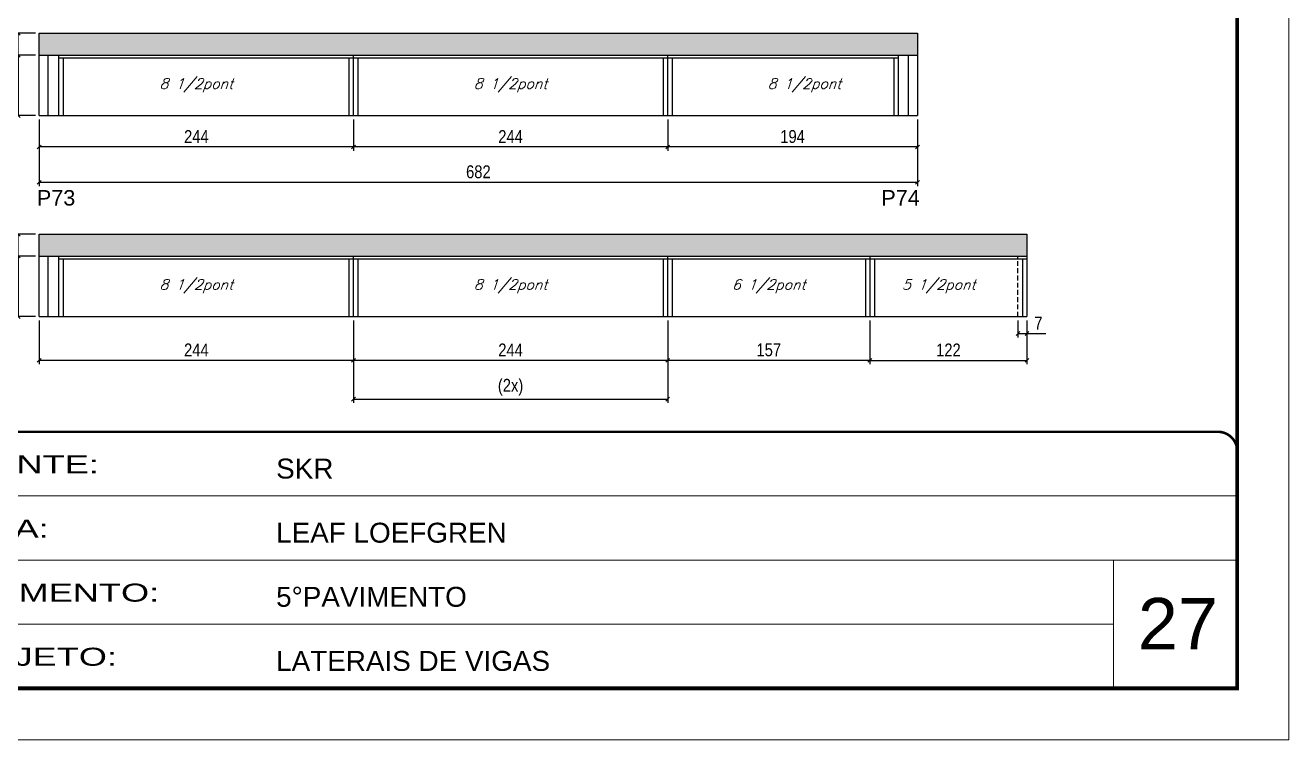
# Model space of a CAD drawing. Extents: x 3309 to 10384, y -2522 to 14608.
# Drawn here: x 6997 to 7978, y 6666 to 7221 of the extents above; entities that cross this region are included whole.
import ezdxf

# ---------------------------------------------------------------- set-up
doc = ezdxf.new("R2010")
doc.units = 0
for name, pattern in [('CONTINUO', [0]), ('DASHED', [0.75, 0.5, -0.25]), ('HIDDEN', [0.375, 0.25, -0.125])]:
    doc.linetypes.add(name, pattern=pattern)
for name, color, linetype in [('5', 5, 'Continuous'), ('COTA', 241, 'Continuous'), ('Painéis', 200, 'Continuous'), ('SARR_2.2x7', 40, 'Continuous'), ('SARR_3.5x7', 81, 'Continuous'), ('texto', 7, 'Continuous')]:
    doc.layers.add(name, color=color, linetype=linetype)
for name, color, linetype, lineweight in [('CARIMBO', 255, 'Continuous', 9), ('Folhas', 255, 'Continuous', 9), ('SARRAFO DE PRESSAO', 251, 'DASHED', 9)]:
    doc.layers.add(name, color=color, linetype=linetype, lineweight=lineweight)
doc.styles.add('ARIAL', font='arial.ttf')
doc.styles.add('COTA TECNICA', font='techl___.ttf', dxfattribs={"height": 10})
doc.styles.add('Romans', font='romans.shx')
doc.styles.get("Standard").update_dxf_attribs({"font": 'arial.ttf'})
doc.styles.add('Tecnologia', font='')
doc.styles.get('Tecnologia').set_extended_font_data('Forgotten Futurist')
doc.dimstyles.new('PAINEL', dxfattribs={"dimtxt": 10, "dimasz": 3, "dimexe": 3, "dimexo": 3, "dimgap": 3, "dimtad": 1, "dimdec": 1, "dimzin": 12, "dimdsep": 46, "dimtxsty": 'COTA TECNICA', "dimblk1": 'OBLIQUE', "dimblk2": 'OBLIQUE', "dimsah": 1, "dimcen": 0.9, "dimclrd": 4, "dimclre": 4, "dimclrt": 240, "dimadec": 1, "dimazin": 3, "dimtfac": 1, "dimtdec": 1, "dimtmove": 0, "dimatfit": 3, "dimfxl": 1, "dimtolj": 1, "dimtzin": 12, "dimarcsym": 0})

# ---------------------------------------------------------------- blocks, each defined once
blk = doc.blocks.new('9999999999')
at = {"color": 30, "linetype": 'CONTINUO'}
for p, q in [((98564.56, 34379.64), (99583.98, 34379.64)), ((98564.56, 34329.83), (99487.98, 34329.83)), ((99583.98, 34329.83), (99487.98, 34329.83)), ((99487.98, 34329.83), (99487.98, 34230.21)), ((98564.56, 34280.02), (99487.98, 34280.02))]:
    blk.add_line(p, q, dxfattribs=at)
at = {"color": 30, "linetype": 'CONTINUO', "const_width": 2}
blk.add_lwpolyline([(99583.98, 34230.21), (99583.98, 34414.45, 0.414214), (99568.98, 34429.45), (98228.98, 34429.45, 0.414214), (98213.98, 34414.45), (98213.98, 34245.21, 0.414214), (98228.98, 34230.21), (99583.98, 34230.21)], format="xyb", dxfattribs=at)
at = {"layer": 'Folhas'}
blk.add_lwpolyline([(98138.98, 34190.21), (99623.98, 34190.21), (99623.98, 35240.21), (98138.98, 35240.21)], close=True, dxfattribs=at)
at = {"layer": 'Folhas', "color": 30, "const_width": 3}
blk.add_lwpolyline([(98213.98, 34230.21), (99583.98, 34230.21), (99583.98, 35200.21), (98213.98, 35200.21)], close=True, dxfattribs=at)
at = {"color": 7, "linetype": 'Continuous', "ltscale": 5, "style": 'ARIAL'}
for s, height, p in [('SKR', 15.483, (98837.68, 34393.13)), ('LEAF LOEFGREN', 15.4829, (98837.68, 34343.32)), ('5°PAVIMENTO', 15.4829, (98837.68, 34293.51)), ('LATERAIS DE VIGAS', 15.4829, (98837.68, 34243.7))]:
    blk.add_text(s, height=height, dxfattribs=at).set_placement(p)
at = {"layer": 'Folhas', "color": 7, "style": 'Tecnologia', "width": 1.5}
for s, p in [('CLIENTE:', (98573.65, 34397.17)), ('OBRA:', (98573.65, 34347.31)), ('PAVIMENTO:', (98573.65, 34297.5)), ('PROJETO:', (98573.65, 34247.69))]:
    blk.add_text(s, height=14, dxfattribs=at).set_placement(p)
blk = doc.blocks.new('_Oblique')
at = {"color": 0, "linetype": 'ByBlock', "lineweight": -2}
blk.add_line((-0.5, -0.5), (0.5, 0.5), dxfattribs=at)
blk = doc.blocks.new('*D768')
at = {"layer": 'COTA', "color": 4, "lineweight": -2, "transparency": 16777216}
for p, q in [((7495.6, 7148.3), (7495.6, 7123.91)), ((7689.6, 7148.3), (7689.6, 7123.91)), ((7689.6, 7126.91), (7495.6, 7126.91))]:
    blk.add_line(p, q, dxfattribs=at)
at = {"layer": 'Defpoints', "color": 0, "transparency": 16777216}
for p in [(7495.6, 7151.3), (7689.6, 7151.3), (7495.6, 7126.91)]:
    blk.add_point(p, dxfattribs=at)
at = {"layer": 'COTA', "color": 4, "lineweight": -2, "transparency": 16777216, "xscale": 3, "yscale": 3, "zscale": 3, "rotation": 180}
blk.add_blockref('_Oblique', (7495.6, 7126.91), dxfattribs=at)
at = {"layer": 'COTA', "color": 4, "lineweight": -2, "transparency": 16777216, "xscale": 3, "yscale": 3, "zscale": 3}
blk.add_blockref('_Oblique', (7689.6, 7126.91), dxfattribs=at)
at = {"layer": 'COTA', "color": 240, "transparency": 16777216, "insert": (7592.6, 7135.01), "char_height": 10, "attachment_point": 5, "style": 'COTA TECNICA'}
blk.add_mtext('\\A1;194', dxfattribs=at)
blk = doc.blocks.new('*D769')
at = {"layer": 'COTA', "color": 4, "lineweight": -2, "transparency": 16777216}
for p, q in [((7007.6, 7148.3), (7007.6, 7123.91)), ((7251.6, 7148.3), (7251.6, 7123.91)), ((7251.6, 7126.91), (7007.6, 7126.91))]:
    blk.add_line(p, q, dxfattribs=at)
at = {"layer": 'Defpoints', "color": 0, "transparency": 16777216}
for p in [(7007.6, 7151.3), (7251.6, 7151.3), (7007.6, 7126.91)]:
    blk.add_point(p, dxfattribs=at)
at = {"layer": 'COTA', "color": 4, "lineweight": -2, "transparency": 16777216, "xscale": 3, "yscale": 3, "zscale": 3, "rotation": 180}
blk.add_blockref('_Oblique', (7007.6, 7126.91), dxfattribs=at)
at = {"layer": 'COTA', "color": 4, "lineweight": -2, "transparency": 16777216, "xscale": 3, "yscale": 3, "zscale": 3}
blk.add_blockref('_Oblique', (7251.6, 7126.91), dxfattribs=at)
at = {"layer": 'COTA', "color": 240, "transparency": 16777216, "insert": (7129.6, 7134.98), "char_height": 10, "attachment_point": 5, "style": 'COTA TECNICA'}
blk.add_mtext('\\A1;244', dxfattribs=at)
blk = doc.blocks.new('*D770')
at = {"layer": 'COTA', "color": 4, "lineweight": -2, "transparency": 16777216}
for p, q in [((7251.6, 7148.3), (7251.6, 7123.91)), ((7495.6, 7148.3), (7495.6, 7123.91)), ((7495.6, 7126.91), (7251.6, 7126.91))]:
    blk.add_line(p, q, dxfattribs=at)
at = {"layer": 'Defpoints', "color": 0, "transparency": 16777216}
for p in [(7251.6, 7151.3), (7495.6, 7151.3), (7251.6, 7126.91)]:
    blk.add_point(p, dxfattribs=at)
at = {"layer": 'COTA', "color": 4, "lineweight": -2, "transparency": 16777216, "xscale": 3, "yscale": 3, "zscale": 3, "rotation": 180}
blk.add_blockref('_Oblique', (7251.6, 7126.91), dxfattribs=at)
at = {"layer": 'COTA', "color": 4, "lineweight": -2, "transparency": 16777216, "xscale": 3, "yscale": 3, "zscale": 3}
blk.add_blockref('_Oblique', (7495.6, 7126.91), dxfattribs=at)
at = {"layer": 'COTA', "color": 240, "transparency": 16777216, "insert": (7373.6, 7134.98), "char_height": 10, "attachment_point": 5, "style": 'COTA TECNICA'}
blk.add_mtext('\\A1;244', dxfattribs=at)
blk = doc.blocks.new('*D771')
at = {"layer": 'COTA', "color": 4, "lineweight": -2, "transparency": 16777216}
for p, q in [((7004.6, 7198.3), (6988.28, 7198.3)), ((6991.28, 7198.3), (6991.28, 7151.3)), ((7004.6, 7151.3), (6988.28, 7151.3))]:
    blk.add_line(p, q, dxfattribs=at)
at = {"layer": 'Defpoints', "color": 0, "transparency": 16777216}
for p in [(7007.6, 7198.3), (6991.28, 7151.3), (7007.6, 7151.3)]:
    blk.add_point(p, dxfattribs=at)
at = {"layer": 'COTA', "color": 4, "lineweight": -2, "transparency": 16777216, "xscale": 3, "yscale": 3, "zscale": 3}
for p, rotation in [((6991.28, 7198.3), 90), ((6991.28, 7151.3), 270)]:
    blk.add_blockref('_Oblique', p, dxfattribs=dict(at, rotation=rotation))
at = {"layer": 'COTA', "color": 240, "transparency": 16777216, "insert": (6983.21, 7174.8), "char_height": 10, "attachment_point": 5, "rotation": 90, "style": 'COTA TECNICA'}
blk.add_mtext('\\A1;47', dxfattribs=at)
blk = doc.blocks.new('*D772')
at = {"layer": 'COTA', "color": 4, "lineweight": -2, "transparency": 16777216}
for p, q in [((7004.6, 7215.3), (6988.28, 7215.3)), ((6991.28, 7198.3), (6991.28, 7215.3)), ((7004.6, 7198.3), (6988.28, 7198.3))]:
    blk.add_line(p, q, dxfattribs=at)
at = {"layer": 'Defpoints', "color": 0, "transparency": 16777216}
for p in [(6991.28, 7215.3), (7007.6, 7215.3), (7007.6, 7198.3)]:
    blk.add_point(p, dxfattribs=at)
at = {"layer": 'COTA', "color": 4, "lineweight": -2, "transparency": 16777216, "xscale": 3, "yscale": 3, "zscale": 3}
for p, rotation in [((6991.28, 7215.3), 90), ((6991.28, 7198.3), 270)]:
    blk.add_blockref('_Oblique', p, dxfattribs=dict(at, rotation=rotation))
at = {"layer": 'COTA', "color": 240, "transparency": 16777216, "insert": (6983.21, 7206.8), "char_height": 10, "attachment_point": 5, "rotation": 90, "style": 'COTA TECNICA'}
blk.add_mtext('\\A1;17', dxfattribs=at)
blk = doc.blocks.new('*D773')
at = {"layer": 'COTA', "color": 4, "lineweight": -2, "transparency": 16777216}
for p, q in [((7007.6, 7148.3), (7007.6, 7096.44)), ((7689.6, 7148.3), (7689.6, 7096.44)), ((7689.6, 7099.44), (7007.6, 7099.44))]:
    blk.add_line(p, q, dxfattribs=at)
at = {"layer": 'Defpoints', "color": 0, "transparency": 16777216}
for p in [(7007.6, 7151.3), (7689.6, 7151.3), (7007.6, 7099.44)]:
    blk.add_point(p, dxfattribs=at)
at = {"layer": 'COTA', "color": 4, "lineweight": -2, "transparency": 16777216, "xscale": 3, "yscale": 3, "zscale": 3, "rotation": 180}
blk.add_blockref('_Oblique', (7007.6, 7099.44), dxfattribs=at)
at = {"layer": 'COTA', "color": 4, "lineweight": -2, "transparency": 16777216, "xscale": 3, "yscale": 3, "zscale": 3}
blk.add_blockref('_Oblique', (7689.6, 7099.44), dxfattribs=at)
at = {"layer": 'COTA', "color": 240, "transparency": 16777216, "insert": (7348.6, 7107.57), "char_height": 10, "attachment_point": 5, "style": 'COTA TECNICA'}
blk.add_mtext('\\A1;682', dxfattribs=at)
blk = doc.blocks.new('*D774')
at = {"layer": 'COTA', "color": 4, "lineweight": -2, "transparency": 16777216}
for p, q in [((7495.6, 6992.18), (7495.6, 6958.14)), ((7652.6, 6992.18), (7652.6, 6958.14)), ((7652.6, 6961.14), (7495.6, 6961.14))]:
    blk.add_line(p, q, dxfattribs=at)
at = {"layer": 'Defpoints', "color": 0, "transparency": 16777216}
for p in [(7495.6, 6995.18), (7652.6, 6995.18), (7495.6, 6961.14)]:
    blk.add_point(p, dxfattribs=at)
at = {"layer": 'COTA', "color": 4, "lineweight": -2, "transparency": 16777216, "xscale": 3, "yscale": 3, "zscale": 3, "rotation": 180}
blk.add_blockref('_Oblique', (7495.6, 6961.14), dxfattribs=at)
at = {"layer": 'COTA', "color": 4, "lineweight": -2, "transparency": 16777216, "xscale": 3, "yscale": 3, "zscale": 3}
blk.add_blockref('_Oblique', (7652.6, 6961.14), dxfattribs=at)
at = {"layer": 'COTA', "color": 240, "transparency": 16777216, "insert": (7574.1, 6969.25), "char_height": 10, "attachment_point": 5, "style": 'COTA TECNICA'}
blk.add_mtext('\\A1;157', dxfattribs=at)
blk = doc.blocks.new('*D779')
at = {"layer": 'COTA', "color": 4, "lineweight": -2, "transparency": 16777216}
for p, q in [((7007.6, 6992.18), (7007.6, 6958.14)), ((7251.6, 6992.18), (7251.6, 6958.14)), ((7251.6, 6961.14), (7007.6, 6961.14))]:
    blk.add_line(p, q, dxfattribs=at)
at = {"layer": 'Defpoints', "color": 0, "transparency": 16777216}
for p in [(7007.6, 6995.18), (7251.6, 6995.18), (7007.6, 6961.14)]:
    blk.add_point(p, dxfattribs=at)
at = {"layer": 'COTA', "color": 4, "lineweight": -2, "transparency": 16777216, "xscale": 3, "yscale": 3, "zscale": 3, "rotation": 180}
blk.add_blockref('_Oblique', (7007.6, 6961.14), dxfattribs=at)
at = {"layer": 'COTA', "color": 4, "lineweight": -2, "transparency": 16777216, "xscale": 3, "yscale": 3, "zscale": 3}
blk.add_blockref('_Oblique', (7251.6, 6961.14), dxfattribs=at)
at = {"layer": 'COTA', "color": 240, "transparency": 16777216, "insert": (7129.6, 6969.21), "char_height": 10, "attachment_point": 5, "style": 'COTA TECNICA'}
blk.add_mtext('\\A1;244', dxfattribs=at)
blk = doc.blocks.new('*D780')
at = {"layer": 'COTA', "color": 4, "lineweight": -2, "transparency": 16777216}
for p, q in [((7251.6, 6992.18), (7251.6, 6958.14)), ((7495.6, 6992.18), (7495.6, 6958.14)), ((7495.6, 6961.14), (7251.6, 6961.14))]:
    blk.add_line(p, q, dxfattribs=at)
at = {"layer": 'Defpoints', "color": 0, "transparency": 16777216}
for p in [(7251.6, 6995.18), (7495.6, 6995.18), (7251.6, 6961.14)]:
    blk.add_point(p, dxfattribs=at)
at = {"layer": 'COTA', "color": 4, "lineweight": -2, "transparency": 16777216, "xscale": 3, "yscale": 3, "zscale": 3, "rotation": 180}
blk.add_blockref('_Oblique', (7251.6, 6961.14), dxfattribs=at)
at = {"layer": 'COTA', "color": 4, "lineweight": -2, "transparency": 16777216, "xscale": 3, "yscale": 3, "zscale": 3}
blk.add_blockref('_Oblique', (7495.6, 6961.14), dxfattribs=at)
at = {"layer": 'COTA', "color": 240, "transparency": 16777216, "insert": (7373.6, 6969.21), "char_height": 10, "attachment_point": 5, "style": 'COTA TECNICA'}
blk.add_mtext('\\A1;244', dxfattribs=at)
blk = doc.blocks.new('*D775')
at = {"layer": 'COTA', "color": 4, "lineweight": -2, "transparency": 16777216}
for p, q in [((7251.6, 6992.18), (7251.6, 6928.03)), ((7495.6, 6992.18), (7495.6, 6928.03)), ((7251.6, 6931.03), (7495.6, 6931.03))]:
    blk.add_line(p, q, dxfattribs=at)
at = {"layer": 'Defpoints', "color": 0, "transparency": 16777216}
for p in [(7251.6, 6995.18), (7495.6, 6995.18), (7495.6, 6931.03)]:
    blk.add_point(p, dxfattribs=at)
at = {"layer": 'COTA', "color": 4, "lineweight": -2, "transparency": 16777216, "xscale": 3, "yscale": 3, "zscale": 3, "rotation": 180}
blk.add_blockref('_Oblique', (7251.6, 6931.03), dxfattribs=at)
at = {"layer": 'COTA', "color": 4, "lineweight": -2, "transparency": 16777216, "xscale": 3, "yscale": 3, "zscale": 3}
blk.add_blockref('_Oblique', (7495.6, 6931.03), dxfattribs=at)
at = {"layer": 'COTA', "color": 240, "transparency": 16777216, "insert": (7373.6, 6940.25), "char_height": 10, "attachment_point": 5, "style": 'COTA TECNICA'}
blk.add_mtext('\\A1;(2x)', dxfattribs=at)
blk = doc.blocks.new('*D776')
at = {"layer": 'COTA', "color": 4, "lineweight": -2, "transparency": 16777216}
for p, q in [((7004.6, 7042.18), (6988.28, 7042.18)), ((6991.28, 7042.18), (6991.28, 6995.18)), ((7004.6, 6995.18), (6988.28, 6995.18))]:
    blk.add_line(p, q, dxfattribs=at)
at = {"layer": 'Defpoints', "color": 0, "transparency": 16777216}
for p in [(7007.6, 7042.18), (6991.28, 6995.18), (7007.6, 6995.18)]:
    blk.add_point(p, dxfattribs=at)
at = {"layer": 'COTA', "color": 4, "lineweight": -2, "transparency": 16777216, "xscale": 3, "yscale": 3, "zscale": 3}
for p, rotation in [((6991.28, 7042.18), 90), ((6991.28, 6995.18), 270)]:
    blk.add_blockref('_Oblique', p, dxfattribs=dict(at, rotation=rotation))
at = {"layer": 'COTA', "color": 240, "transparency": 16777216, "insert": (6983.21, 7018.68), "char_height": 10, "attachment_point": 5, "rotation": 90, "style": 'COTA TECNICA'}
blk.add_mtext('\\A1;47', dxfattribs=at)
blk = doc.blocks.new('*D777')
at = {"layer": 'COTA', "color": 4, "lineweight": -2, "transparency": 16777216}
for p, q in [((7004.6, 7059.18), (6988.28, 7059.18)), ((6991.28, 7042.18), (6991.28, 7059.18)), ((7004.6, 7042.18), (6988.28, 7042.18))]:
    blk.add_line(p, q, dxfattribs=at)
at = {"layer": 'Defpoints', "color": 0, "transparency": 16777216}
for p in [(6991.28, 7059.18), (7007.6, 7059.18), (7007.6, 7042.18)]:
    blk.add_point(p, dxfattribs=at)
at = {"layer": 'COTA', "color": 4, "lineweight": -2, "transparency": 16777216, "xscale": 3, "yscale": 3, "zscale": 3}
for p, rotation in [((6991.28, 7059.18), 90), ((6991.28, 7042.18), 270)]:
    blk.add_blockref('_Oblique', p, dxfattribs=dict(at, rotation=rotation))
at = {"layer": 'COTA', "color": 240, "transparency": 16777216, "insert": (6983.21, 7050.68), "char_height": 10, "attachment_point": 5, "rotation": 90, "style": 'COTA TECNICA'}
blk.add_mtext('\\A1;17', dxfattribs=at)
blk = doc.blocks.new('*D778')
at = {"layer": 'COTA', "color": 4, "lineweight": -2, "transparency": 16777216}
for p, q in [((7652.6, 6992.18), (7652.6, 6958.14)), ((7774.6, 6992.18), (7774.6, 6958.14)), ((7652.6, 6961.14), (7774.6, 6961.14))]:
    blk.add_line(p, q, dxfattribs=at)
at = {"layer": 'Defpoints', "color": 0, "transparency": 16777216}
for p in [(7652.6, 6995.18), (7774.6, 6995.18), (7774.6, 6961.14)]:
    blk.add_point(p, dxfattribs=at)
at = {"layer": 'COTA', "color": 4, "lineweight": -2, "transparency": 16777216, "xscale": 3, "yscale": 3, "zscale": 3, "rotation": 180}
blk.add_blockref('_Oblique', (7652.6, 6961.14), dxfattribs=at)
at = {"layer": 'COTA', "color": 4, "lineweight": -2, "transparency": 16777216, "xscale": 3, "yscale": 3, "zscale": 3}
blk.add_blockref('_Oblique', (7774.6, 6961.14), dxfattribs=at)
at = {"layer": 'COTA', "color": 240, "transparency": 16777216, "insert": (7713.6, 6969.19), "char_height": 10, "attachment_point": 5, "style": 'COTA TECNICA'}
blk.add_mtext('\\A1;122', dxfattribs=at)
blk = doc.blocks.new('*D781')
at = {"layer": 'COTA', "color": 4, "lineweight": -2, "transparency": 16777216}
for p, q in [((7767.6, 6992.18), (7767.6, 6978.97)), ((7774.6, 6992.18), (7774.6, 6978.97)), ((7767.6, 6981.97), (7774.6, 6981.97)), ((7774.6, 6981.97), (7789.34, 6981.97))]:
    blk.add_line(p, q, dxfattribs=at)
at = {"layer": 'Defpoints', "color": 0, "transparency": 16777216}
for p in [(7767.6, 6995.18), (7774.6, 6995.18), (7774.6, 6981.97)]:
    blk.add_point(p, dxfattribs=at)
at = {"layer": 'COTA', "color": 4, "lineweight": -2, "transparency": 16777216, "xscale": 3, "yscale": 3, "zscale": 3, "rotation": 180}
blk.add_blockref('_Oblique', (7767.6, 6981.97), dxfattribs=at)
at = {"layer": 'COTA', "color": 4, "lineweight": -2, "transparency": 16777216, "xscale": 3, "yscale": 3, "zscale": 3}
blk.add_blockref('_Oblique', (7774.6, 6981.97), dxfattribs=at)
at = {"layer": 'COTA', "color": 240, "transparency": 16777216, "insert": (7783.47, 6990.05), "char_height": 10, "attachment_point": 5, "style": 'COTA TECNICA'}
blk.add_mtext('\\A1;7', dxfattribs=at)

msp = doc.modelspace()

# ---------------------------------------------------------------- hatches: boundary and pattern name
at = {"layer": 'COTA'}
h = msp.add_hatch(dxfattribs=at)
h.set_pattern_fill('AR-CONC', color=256, scale=0.03)
h.set_pattern_definition([(50, (1650.326, 126.183), (5.46554, -0.4781726), [0.5715, -6.2865]), (355, (1650.326, 126.183), (-1.0573026, 5.7317054), [0.4572, -5.0292175]), (100.451445, (1650.7814, 126.143), (4.4082374, 5.2535326), [0.4857003, -5.3427073]), (46.1842, (1650.326, 127.707), (8.132371, -1.26127), [0.85725, -9.42975]), (96.63556, (1651.004, 127.602), (7.122124, 7.422784), [0.728551, -8.014068]), (351.18415, (1650.326, 127.707), (7.122124, 7.422784), [0.685799, -7.543792]), (21, (1651.088, 127.326), (4.5484317, -3.067956), [0.5715, -6.2865]), (326, (1651.088, 127.326), (1.854061, 5.525639), [0.4572, -5.0292]), (71.451445, (1651.467, 127.0704), (6.4024926, 2.457683), [0.4857003, -5.342698]), (37.5, (1650.326, 126.183), (0.0926581, 2.53665117), [0, -4.96824, 0, -5.1054, 0, -5.04825]), (7.5, (1650.326, 126.183), (2.0045899, 3.00541724), [0, -2.91084, 0, -4.85394, 0, -1.92405]), (327.5, (1648.6267, 126.183), (4.06771786, -0.1718623), [0, -1.905, 0, -5.9436, 0, -7.8867]), (317.5, (1647.8647, 126.183), (4.4438754, 0.7627947), [0, -2.4765, 0, -3.94716, 0, -5.6007])])
h.paths.add_polyline_path([(7007.6, 7215.3), (7007.6, 7198.3), (7689.6, 7198.3), (7689.6, 7215.3)])
h = msp.add_hatch(dxfattribs=at)
h.set_pattern_fill('AR-CONC', color=256, scale=0.03)
h.set_pattern_definition([(50, (1650.326, -29.9386), (5.46554, -0.4781726), [0.5715, -6.2865]), (355, (1650.326, -29.9386), (-1.0573026, 5.7317054), [0.4572, -5.0292175]), (100.451445, (1650.7814, -29.9784), (4.4082374, 5.2535326), [0.4857003, -5.3427073]), (46.1842, (1650.326, -28.4146), (8.132371, -1.26127), [0.85725, -9.42975]), (96.63556, (1651.004, -28.52), (7.122124, 7.422784), [0.728551, -8.014068]), (351.18415, (1650.326, -28.415), (7.122124, 7.422784), [0.685799, -7.543792]), (21, (1651.088, -28.7956), (4.5484317, -3.067956), [0.5715, -6.2865]), (326, (1651.088, -28.7956), (1.854061, 5.525639), [0.4572, -5.0292]), (71.451445, (1651.467, -29.051), (6.4024926, 2.457683), [0.4857003, -5.342698]), (37.5, (1650.326, -29.9386), (0.0926581, 2.53665117), [0, -4.96824, 0, -5.1054, 0, -5.04825]), (7.5, (1650.326, -29.9386), (2.0045899, 3.00541724), [0, -2.91084, 0, -4.85394, 0, -1.92405]), (327.5, (1648.6267, -29.9386), (4.06771786, -0.1718623), [0, -1.905, 0, -5.9436, 0, -7.8867]), (317.5, (1647.8647, -29.9386), (4.4438754, 0.7627947), [0, -2.4765, 0, -3.94716, 0, -5.6007])])
h.paths.add_polyline_path([(7007.6, 7059.18), (7007.6, 7042.18), (7774.6, 7042.18), (7774.6, 7059.18)])

# ---------------------------------------------------------------- linework, layer by layer
for p, q in [((7007.6, 7198.3), (7007.6, 7215.3)), ((7007.6, 7215.3), (7689.6, 7215.3)), ((7689.6, 7215.3), (7689.6, 7198.3)), ((7007.6, 7042.18), (7007.6, 7059.18)), ((7007.6, 7059.18), (7774.6, 7059.18)), ((7774.6, 7059.18), (7774.6, 7042.18))]:
    msp.add_line(p, q, dxfattribs=at)
at = {"layer": 'Painéis', "linetype": 'ByBlock'}
for p, q in [((7007.6, 7151.3), (7007.6, 7198.3)), ((7007.6, 7198.3), (7689.6, 7198.3)), ((7251.6, 7151.3), (7251.6, 7198.3)), ((7495.6, 7151.3), (7495.6, 7198.3)), ((7689.6, 7198.3), (7689.6, 7151.3)), ((7007.6, 7151.3), (7689.6, 7151.3)), ((7007.6, 6995.18), (7007.6, 7042.18)), ((7007.6, 7042.18), (7774.6, 7042.18)), ((7251.6, 6995.18), (7251.6, 7042.18)), ((7495.6, 6995.18), (7495.6, 7042.18)), ((7652.6, 7042.18), (7652.6, 6995.18)), ((7774.6, 7042.18), (7774.6, 6995.18)), ((7007.6, 6995.18), (7774.6, 6995.18))]:
    msp.add_line(p, q, dxfattribs=at)
at = {"layer": 'SARR_2.2x7', "linetype": 'Continuous'}
for p, q in [((7014.6, 7151.3), (7014.6, 7198.3)), ((7022.6, 7196.1), (7251.6, 7196.1)), ((7251.6, 7196.1), (7495.6, 7196.1)), ((7495.6, 7196.1), (7674.6, 7196.1)), ((7682.6, 7151.3), (7682.6, 7198.3)), ((7014.6, 6995.18), (7014.6, 7042.18)), ((7022.6, 7039.98), (7251.6, 7039.98)), ((7251.6, 7039.98), (7495.6, 7039.98)), ((7495.6, 7039.98), (7652.6, 7039.98)), ((7652.6, 7039.98), (7774.6, 7039.98))]:
    msp.add_line(p, q, dxfattribs=at)
at = {"layer": 'SARR_2.2x7', "linetype": 'HIDDEN', "ltscale": 15}
msp.add_line((7767.6, 6995.18), (7767.6, 7042.18), dxfattribs=at)
at = {"layer": 'SARR_3.5x7'}
for p, q in [((7022.6, 7198.3), (7022.6, 7151.3)), ((7026.1, 7196.1), (7026.1, 7151.3)), ((7248.1, 7196.1), (7248.1, 7151.3)), ((7255.1, 7196.1), (7255.1, 7151.3)), ((7492.1, 7196.1), (7492.1, 7151.3)), ((7499.1, 7196.1), (7499.1, 7151.3)), ((7671.1, 7196.1), (7671.1, 7151.3)), ((7674.6, 7198.3), (7674.6, 7151.3)), ((7022.6, 7042.18), (7022.6, 6995.18)), ((7026.1, 7039.98), (7026.1, 6995.18)), ((7248.1, 7039.98), (7248.1, 6995.18)), ((7255.1, 7039.98), (7255.1, 6995.18)), ((7492.1, 7039.98), (7492.1, 6995.18)), ((7499.1, 7039.98), (7499.1, 6995.18)), ((7649.1, 7039.98), (7649.1, 6995.18)), ((7656.1, 7039.98), (7656.1, 6995.18)), ((7771.1, 7039.98), (7771.1, 6995.18))]:
    msp.add_line(p, q, dxfattribs=at)

# ---------------------------------------------------------------- block references
at = {"layer": 'SARRAFO DE PRESSAO', "color": 6, "linetype": 'ByBlock'}
msp.add_blockref('9999999999', (-91646.11, -27523.8), dxfattribs=at)

# ---------------------------------------------------------------- texts
at = {"layer": '5', "linetype": 'Continuous'}
for s, p in [('P73', (7005.77, 7081.43)), ('P74', (7661.52, 7081.43))]:
    msp.add_text(s, height=12, rotation=359.99996, dxfattribs=at).set_placement(p)
at = {"layer": 'CARIMBO', "style": 'ARIAL'}
msp.add_text('27', height=40, dxfattribs=at).set_placement((7860.73, 6736.55))
at = {"layer": 'texto', "color": 2, "char_height": 8, "attachment_point": 5, "style": 'Romans'}
for s, insert in [('{\\Q19;\\C256;8 1/2pont}', (7129.6, 7174.87)), ('{\\Q19;\\C256;8 1/2pont}', (7373.6, 7174.87)), ('{\\Q19;\\C256;8 1/2pont}', (7601.85, 7174.87)), ('{\\Q19;\\C256;8 1/2pont}', (7129.6, 7018.75)), ('{\\Q19;\\C256;8 1/2pont}', (7373.6, 7018.75)), ('{\\Q19;\\C256;6 1/2pont}', (7574.1, 7018.75)), ('{\\Q19;\\C256;5 1/2pont}', (7706.1, 7018.75))]:
    msp.add_mtext(s, dxfattribs=dict(at, insert=insert))

# ---------------------------------------------------------------- dimensions: what is measured, and where the dimension line sits
at = {"layer": 'COTA'}
for base, p1, p2, angle, picture, middle in [((6991.28, 7215.3), (7007.6, 7198.3), (7007.6, 7215.3), 90, '*D772', (6983.21, 7206.8)), ((6991.28, 7151.3), (7007.6, 7198.3), (7007.6, 7151.3), 90, '*D771', (6983.21, 7174.8)), ((7251.6, 7126.91), (7495.6, 7151.3), (7251.6, 7151.3), 180, '*D770', (7373.6, 7134.98)), ((7495.6, 7126.91), (7689.6, 7151.3), (7495.6, 7151.3), 180, '*D768', (7592.6, 7135.01)), ((6991.28, 7059.18), (7007.6, 7042.18), (7007.6, 7059.18), 90, '*D777', (6983.21, 7050.68)), ((6991.28, 6995.18), (7007.6, 7042.18), (7007.6, 6995.18), 90, '*D776', (6983.21, 7018.68)), ((7251.6, 6961.14), (7495.6, 6995.18), (7251.6, 6995.18), 180, '*D780', (7373.6, 6969.21)), ((7495.6, 6961.14), (7652.6, 6995.18), (7495.6, 6995.18), 180, '*D774', (7574.1, 6969.25))]:
    dim = msp.add_linear_dim(base=base, p1=p1, p2=p2, angle=angle, dimstyle='PAINEL', dxfattribs=at)
    dim.commit()
    dim.dimension.update_dxf_attribs({"geometry": picture, "text_midpoint": middle})
for base, p1, p2, picture, middle in [((7007.6, 7126.91), (7251.6, 7151.3), (7007.6, 7151.3), '*D769', (7129.6, 7134.98)), ((7007.6, 6961.14), (7251.6, 6995.18), (7007.6, 6995.18), '*D779', (7129.6, 6969.21))]:
    dim = msp.add_linear_dim(base=base, p1=p1, p2=p2, angle=180, dimstyle='PAINEL', override={"dimtmove": 1}, dxfattribs=at)
    dim.commit()
    dim.dimension.update_dxf_attribs({"geometry": picture, "text_midpoint": middle})
for base, p1, p2, picture, middle in [((7007.6, 7099.44), (7689.6, 7151.3), (7007.6, 7151.3), '*D773', (7348.6, 7107.57)), ((7774.6, 6981.97), (7767.6, 6995.18), (7774.6, 6995.18), '*D781', (7783.47, 6990.05)), ((7774.6, 6961.14), (7652.6, 6995.18), (7774.6, 6995.18), '*D778', (7713.6, 6969.19))]:
    dim = msp.add_linear_dim(base=base, p1=p1, p2=p2, dimstyle='PAINEL', dxfattribs=at)
    dim.commit()
    dim.dimension.update_dxf_attribs({"geometry": picture, "text_midpoint": middle})
dim = msp.add_linear_dim(base=(7495.6, 6931.03), p1=(7251.6, 6995.18), p2=(7495.6, 6995.18), text='(2x)', dimstyle='PAINEL', dxfattribs=at)
dim.commit()
dim.dimension.update_dxf_attribs({"geometry": '*D775', "text_midpoint": (7373.6, 6940.25)})

doc.saveas('drawing.dxf')
